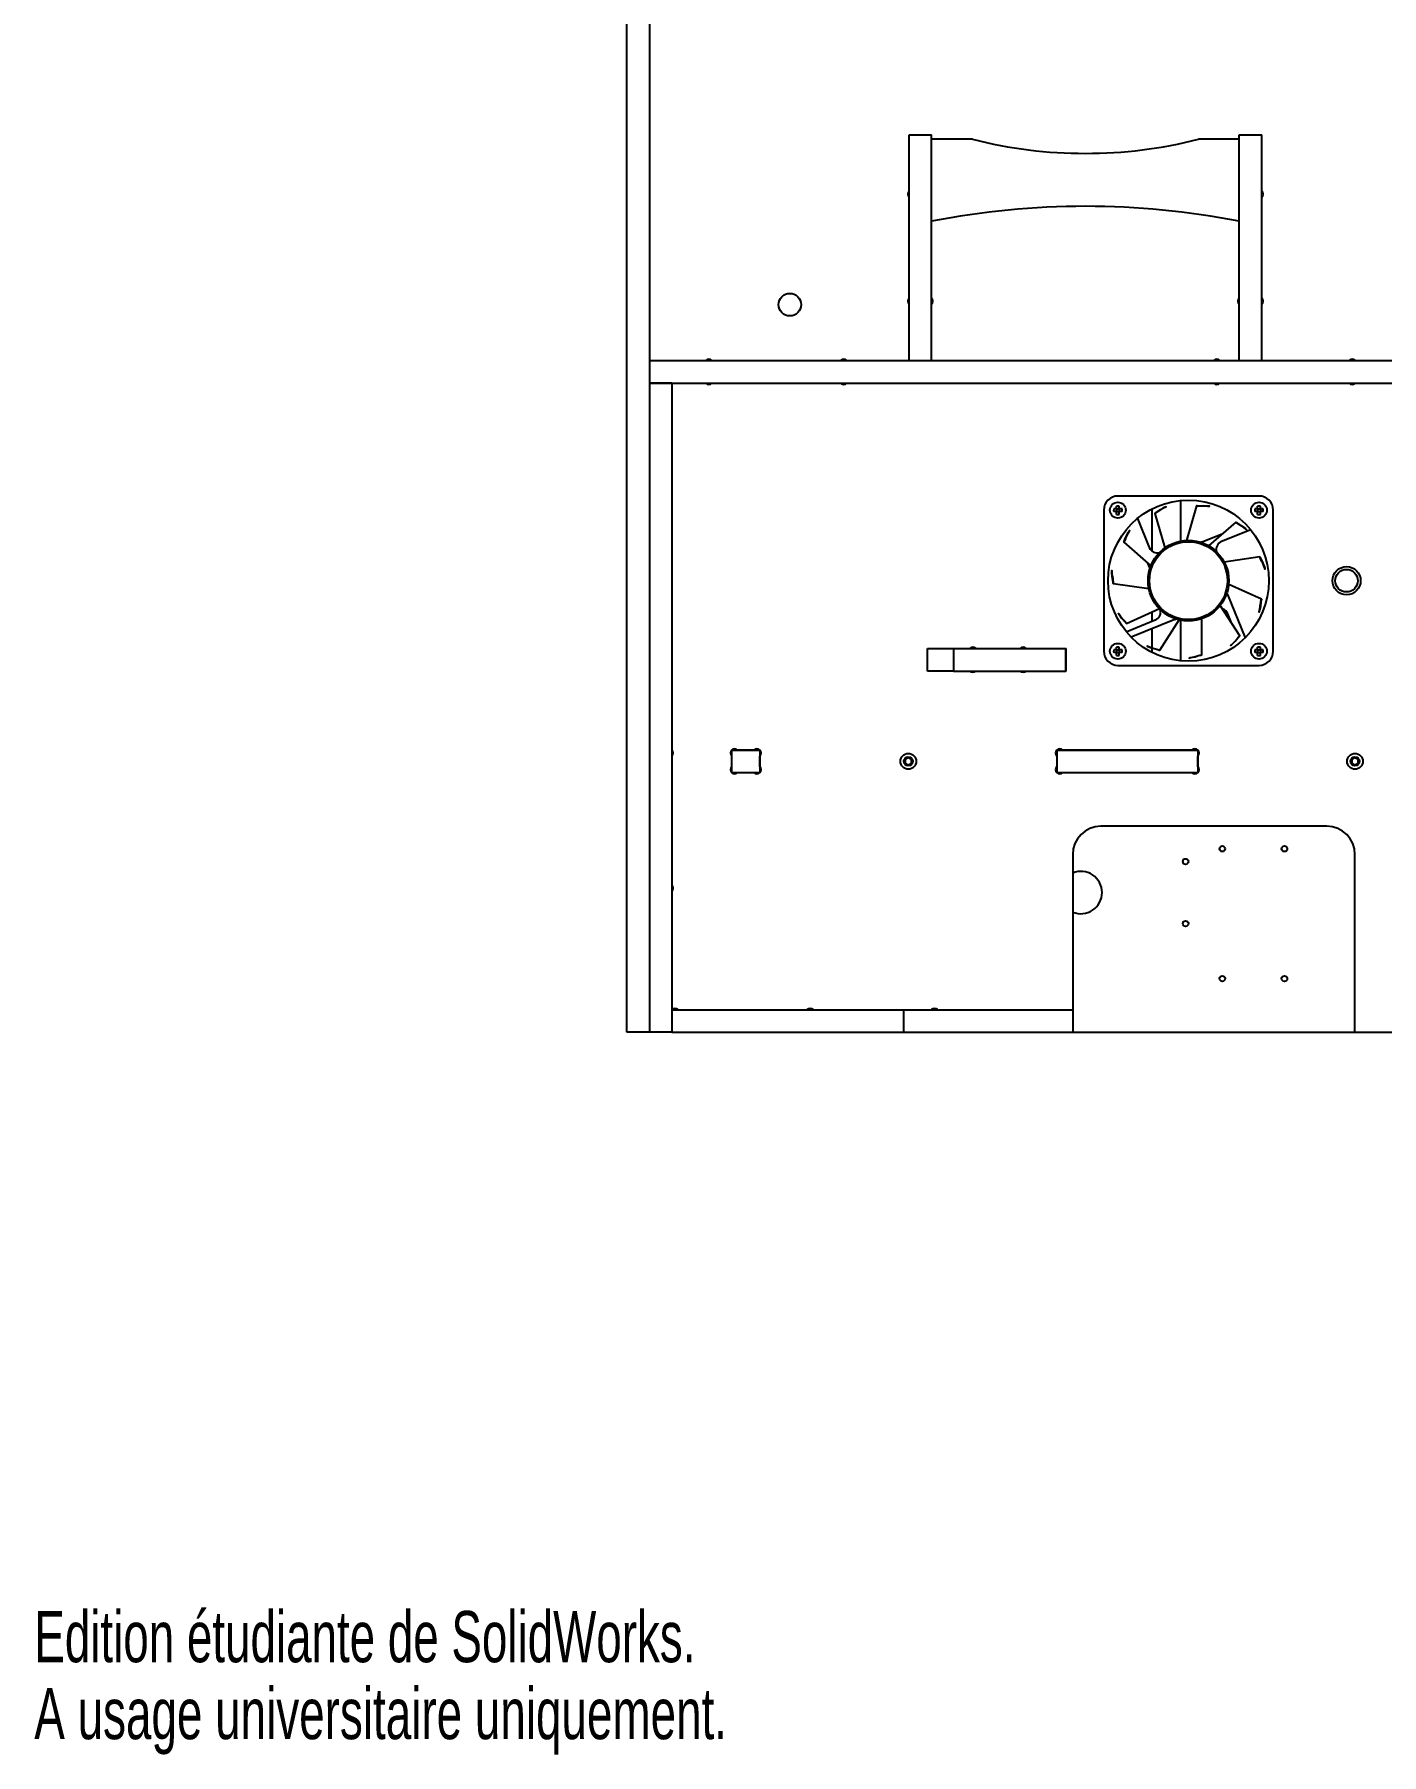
# Model space of a CAD drawing. Extents: x 0 to 145, y 0 to 184.
# Drawn here: x 0 to 95.5, y 0 to 121.9 of the extents above; entities that cross this region are included whole.
import ezdxf
from ezdxf.enums import TextEntityAlignment as Align

# ---------------------------------------------------------------- set-up
doc = ezdxf.new("R2010")
doc.units = 0
doc.linetypes.add('SLD-CONTINUE', pattern=[0])
doc.layers.get('0').update_dxf_attribs({"linetype": 'CONTINUOUS'})

msp = doc.modelspace()

# ---------------------------------------------------------------- linework, layer by layer
at = {"color": 7, "linetype": 'SLD-CONTINUE'}
for p, q in [((41.98, 51.18), (41.98, 131.95)), ((43.58, 131.28), (43.58, 51.18)), ((61.98, 114.78), (63.58, 114.78)), ((61.98, 98.78), (61.98, 114.78)), ((63.58, 98.78), (63.58, 114.78)), ((85.38, 98.78), (85.38, 114.78)), ((85.38, 114.78), (86.98, 114.78)), ((86.98, 98.78), (86.98, 114.78)), ((66.48, 114.46), (63.58, 114.46)), ((85.38, 114.46), (82.48, 114.46)), ((43.58, 98.78), (43.58, 97.18)), ((43.58, 98.78), (97.58, 98.78)), ((45.18, 97.18), (43.58, 97.18)), ((43.58, 97.18), (43.58, 51.18)), ((43.58, 97.18), (97.58, 97.18)), ((45.18, 97.18), (45.18, 51.18)), ((86.78, 89.18), (76.78, 89.18)), ((75.78, 88.18), (75.78, 78.18)), ((76.68, 88.28), (76.49, 88.28)), ((76.68, 88.08), (76.49, 88.08)), ((76.68, 88.28), (76.68, 88.47)), ((76.68, 88.28), (76.88, 88.28)), ((76.68, 88.28), (76.68, 88.08)), ((76.68, 87.88), (76.68, 88.08)), ((76.68, 88.08), (76.88, 88.08)), ((76.88, 88.28), (76.88, 88.47)), ((77.08, 88.28), (76.88, 88.28)), ((76.88, 88.28), (76.88, 88.08)), ((77.08, 88.08), (76.88, 88.08)), ((76.88, 87.88), (76.88, 88.08)), ((79.22, 85.25), (79.22, 88.27)), ((79.4, 87.95), (80.11, 85.5)), ((81.22, 88.85), (81.22, 85.98)), ((81.24, 85.99), (81.24, 88.85)), ((82.35, 88.48), (81.64, 86.03)), ((86.68, 88.28), (86.49, 88.28)), ((86.68, 88.08), (86.49, 88.08)), ((86.68, 88.28), (86.68, 88.47)), ((86.68, 88.28), (86.88, 88.28)), ((86.68, 88.28), (86.68, 88.08)), ((86.68, 87.88), (86.68, 88.08)), ((86.68, 88.08), (86.88, 88.08)), ((86.88, 88.28), (86.88, 88.47)), ((87.08, 88.28), (86.88, 88.28)), ((86.88, 88.28), (86.88, 88.08)), ((87.08, 88.08), (86.88, 88.08)), ((86.88, 87.88), (86.88, 88.08)), ((87.78, 78.18), (87.78, 88.18)), ((78.17, 87.59), (79, 85.52)), ((85.13, 87.33), (83.2, 85.66)), ((86.19, 86.79), (84.13, 85.96)), ((77.2, 85.9), (79.12, 84.23)), ((82.75, 85.94), (84.21, 86.53)), ((79.02, 84.14), (78.91, 84.42)), ((86.84, 84.86), (84.32, 84.5)), ((76.45, 82.99), (78.97, 82.63)), ((86.95, 81.86), (84.63, 82.91)), ((84.54, 82.21), (85.79, 79.13)), ((77.4, 80.14), (79.72, 81.2)), ((79.22, 80.31), (79.22, 80.97)), ((82.72, 77.93), (82.72, 80.48)), ((85.41, 79.27), (84.03, 81.42)), ((84.82, 80.2), (84.56, 80.83)), ((77.37, 79.56), (79.43, 80.4)), ((80.82, 80.42), (77.73, 79.17)), ((79.22, 78.41), (79.22, 79.77)), ((79.74, 78.25), (81.12, 80.4)), ((81.22, 80.37), (81.22, 77.5)), ((81.24, 77.5), (81.24, 80.37)), ((63.28, 76.78), (63.28, 78.38)), ((63.28, 78.38), (65.13, 78.38)), ((65.13, 78.38), (65.13, 76.78)), ((65.13, 78.38), (73.09, 78.38)), ((73.09, 76.78), (73.09, 78.38)), ((73.09, 78.38), (73.12, 78.38)), ((73.12, 76.78), (73.12, 78.38)), ((76.68, 78.28), (76.49, 78.28)), ((76.68, 78.08), (76.49, 78.08)), ((76.68, 78.28), (76.68, 78.47)), ((76.68, 78.28), (76.88, 78.28)), ((76.68, 78.28), (76.68, 78.08)), ((76.68, 77.88), (76.68, 78.08)), ((76.68, 78.08), (76.88, 78.08)), ((76.88, 78.28), (76.88, 78.47)), ((77.08, 78.28), (76.88, 78.28)), ((76.88, 78.28), (76.88, 78.08)), ((77.08, 78.08), (76.88, 78.08)), ((76.88, 77.88), (76.88, 78.08)), ((79.22, 78.08), (79.22, 78.4)), ((86.68, 78.28), (86.49, 78.28)), ((86.68, 78.08), (86.49, 78.08)), ((86.68, 78.28), (86.68, 78.47)), ((86.68, 78.28), (86.88, 78.28)), ((86.68, 78.28), (86.68, 78.08)), ((86.68, 77.88), (86.68, 78.08)), ((86.68, 78.08), (86.88, 78.08)), ((86.88, 78.28), (86.88, 78.47)), ((87.08, 78.28), (86.88, 78.28)), ((86.88, 78.28), (86.88, 78.08)), ((87.08, 78.08), (86.88, 78.08)), ((86.88, 77.88), (86.88, 78.08)), ((76.78, 77.18), (86.78, 77.18)), ((65.13, 76.78), (63.28, 76.78)), ((65.13, 76.78), (73.09, 76.78)), ((73.12, 76.78), (73.09, 76.78)), ((49.41, 71.18), (49.41, 69.58)), ((49.41, 71.18), (51.41, 71.18)), ((49.41, 70.75), (49.41, 70)), ((50.99, 71.18), (49.83, 71.18)), ((51.41, 71.18), (51.41, 69.58)), ((51.41, 70), (51.41, 70.75)), ((72.45, 71.18), (82.45, 71.18)), ((72.45, 71.18), (72.45, 69.58)), ((72.45, 70.75), (72.45, 70)), ((82.02, 71.18), (72.87, 71.18)), ((82.45, 71.18), (82.45, 69.58)), ((82.45, 70), (82.45, 70.75)), ((49.41, 69.58), (51.41, 69.58)), ((49.83, 69.58), (50.99, 69.58)), ((61.93, 70.63), (61.71, 70.5)), ((61.71, 70.5), (61.71, 70.25)), ((61.71, 70.25), (61.93, 70.12)), ((62.15, 70.5), (61.93, 70.63)), ((61.93, 70.12), (62.15, 70.25)), ((62.15, 70.25), (62.15, 70.5)), ((72.45, 69.58), (82.45, 69.58)), ((72.87, 69.58), (82.02, 69.58)), ((93.58, 70.63), (93.36, 70.5)), ((93.36, 70.5), (93.36, 70.25)), ((93.36, 70.25), (93.58, 70.12)), ((93.8, 70.5), (93.58, 70.63)), ((93.58, 70.12), (93.8, 70.25)), ((93.8, 70.25), (93.8, 70.5)), ((91.58, 65.78), (75.58, 65.78)), ((73.58, 63.78), (73.58, 52.78)), ((93.58, 51.18), (93.58, 63.78)), ((45.18, 52.78), (45.18, 51.18)), ((45.18, 52.78), (61.58, 52.78)), ((61.58, 52.78), (61.58, 51.18)), ((61.58, 52.78), (73.58, 52.78)), ((73.58, 52.78), (73.58, 51.18)), ((43.58, 51.18), (41.98, 51.18)), ((45.18, 51.18), (43.58, 51.18)), ((45.18, 51.18), (61.58, 51.18)), ((61.58, 51.18), (73.58, 51.18)), ((73.58, 51.18), (93.58, 51.18)), ((93.58, 51.18), (97.58, 51.18))]:
    msp.add_line(p, q, dxfattribs=at)
for points in [[(76.49, 88.28), (76.48, 88.13), (76.49, 88.08)], [(76.88, 88.47), (76.74, 88.47), (76.68, 88.47)], [(76.68, 87.88), (76.82, 87.88), (76.88, 87.88)], [(77.08, 88.08), (77.08, 88.22), (77.08, 88.28)], [(79.4, 87.95), (79.4, 87.95), (79.4, 87.95), (79.4, 87.95), (79.41, 87.96), (79.44, 87.98), (79.57, 88.07), (79.81, 88.22), (80.07, 88.36), (80.14, 88.4), (80.17, 88.41), (80.19, 88.42), (80.19, 88.42), (80.19, 88.42), (80.2, 88.42), (80.2, 88.42), (80.2, 88.42), (80.2, 88.42), (80.2, 88.42), (80.19, 88.42), (80.19, 88.42), (80.14, 88.4), (79.97, 88.31), (79.81, 88.21), (79.66, 88.11), (79.6, 88.06), (79.52, 88.02), (79.47, 87.98), (79.42, 87.96), (79.41, 87.95), (79.4, 87.95), (79.4, 87.95)], [(82.35, 88.48), (82.35, 88.48), (82.36, 88.48), (82.36, 88.48), (82.37, 88.48), (82.41, 88.48), (82.57, 88.49), (82.85, 88.49), (83.14, 88.46), (83.22, 88.46), (83.26, 88.45), (83.28, 88.45), (83.28, 88.45), (83.28, 88.45), (83.28, 88.45), (83.28, 88.45), (83.28, 88.45), (83.28, 88.45), (83.28, 88.45), (83.28, 88.45), (83.27, 88.45), (83.22, 88.45), (83.03, 88.47), (82.84, 88.48), (82.66, 88.47), (82.59, 88.47), (82.5, 88.47), (82.43, 88.47), (82.38, 88.48), (82.36, 88.48), (82.36, 88.48), (82.35, 88.48)], [(86.49, 88.28), (86.48, 88.13), (86.49, 88.08)], [(86.88, 88.47), (86.74, 88.47), (86.68, 88.47)], [(86.68, 87.88), (86.82, 87.88), (86.88, 87.88)], [(87.08, 88.08), (87.08, 88.22), (87.08, 88.28)], [(77.2, 85.9), (77.2, 85.9), (77.2, 85.9), (77.2, 85.91), (77.2, 85.92), (77.22, 85.95), (77.28, 86.1), (77.4, 86.35), (77.54, 86.61), (77.58, 86.68), (77.6, 86.71), (77.61, 86.73), (77.61, 86.73), (77.61, 86.73), (77.61, 86.73), (77.61, 86.73), (77.61, 86.73), (77.61, 86.73), (77.61, 86.73), (77.61, 86.73), (77.61, 86.72), (77.58, 86.68), (77.49, 86.52), (77.4, 86.35), (77.33, 86.18), (77.3, 86.11), (77.27, 86.03), (77.24, 85.97), (77.21, 85.92), (77.2, 85.91), (77.2, 85.9), (77.2, 85.9)], [(85.13, 87.33), (85.13, 87.33), (85.13, 87.33), (85.13, 87.33), (85.14, 87.32), (85.18, 87.3), (85.31, 87.22), (85.55, 87.07), (85.79, 86.89), (85.84, 86.84), (85.87, 86.81), (85.89, 86.8), (85.89, 86.8), (85.89, 86.8), (85.89, 86.8), (85.89, 86.8), (85.89, 86.8), (85.89, 86.8), (85.89, 86.8), (85.89, 86.8), (85.88, 86.81), (85.85, 86.83), (85.7, 86.95), (85.54, 87.06), (85.39, 87.15), (85.32, 87.19), (85.25, 87.24), (85.19, 87.28), (85.15, 87.31), (85.14, 87.32), (85.13, 87.33), (85.13, 87.33)], [(86.84, 84.86), (86.84, 84.86), (86.84, 84.86), (86.85, 84.85), (86.85, 84.85), (86.87, 84.81), (86.94, 84.67), (87.05, 84.41), (87.16, 84.13), (87.18, 84.06), (87.19, 84.02), (87.2, 84.01), (87.2, 84), (87.2, 84), (87.2, 84), (87.2, 84), (87.2, 84), (87.2, 84), (87.2, 84), (87.2, 84), (87.19, 84.01), (87.18, 84.06), (87.11, 84.24), (87.04, 84.41), (86.96, 84.57), (86.93, 84.64), (86.89, 84.72), (86.87, 84.78), (86.85, 84.84), (86.84, 84.85), (86.84, 84.86), (86.84, 84.86)], [(76.45, 82.99), (76.45, 82.99), (76.45, 82.99), (76.45, 83), (76.45, 83), (76.44, 83.04), (76.41, 83.2), (76.37, 83.48), (76.35, 83.78), (76.35, 83.85), (76.35, 83.89), (76.35, 83.91), (76.35, 83.91), (76.35, 83.91), (76.35, 83.91), (76.35, 83.91), (76.35, 83.91), (76.35, 83.91), (76.35, 83.91), (76.35, 83.91), (76.35, 83.9), (76.35, 83.86), (76.36, 83.66), (76.39, 83.48), (76.42, 83.3), (76.43, 83.22), (76.44, 83.13), (76.45, 83.07), (76.45, 83.01), (76.45, 83), (76.45, 82.99), (76.45, 82.99)], [(86.95, 81.86), (86.95, 81.86), (86.95, 81.85), (86.95, 81.85), (86.95, 81.84), (86.94, 81.8), (86.92, 81.64), (86.88, 81.36), (86.82, 81.08), (86.8, 81), (86.79, 80.97), (86.78, 80.95), (86.78, 80.94), (86.78, 80.94), (86.78, 80.94), (86.78, 80.94), (86.78, 80.94), (86.78, 80.94), (86.78, 80.94), (86.78, 80.94), (86.78, 80.95), (86.8, 81), (86.84, 81.19), (86.87, 81.37), (86.89, 81.55), (86.9, 81.63), (86.92, 81.71), (86.93, 81.78), (86.94, 81.83), (86.94, 81.85), (86.95, 81.85), (86.95, 81.86)], [(77.4, 80.14), (77.4, 80.14), (77.4, 80.14), (77.39, 80.14), (77.39, 80.15), (77.36, 80.18), (77.25, 80.3), (77.07, 80.51), (76.89, 80.75), (76.85, 80.81), (76.83, 80.84), (76.82, 80.86), (76.82, 80.86), (76.82, 80.86), (76.82, 80.86), (76.82, 80.86), (76.82, 80.86), (76.82, 80.86), (76.82, 80.86), (76.82, 80.86), (76.82, 80.85), (76.85, 80.81), (76.96, 80.66), (77.08, 80.51), (77.2, 80.38), (77.25, 80.32), (77.31, 80.25), (77.35, 80.2), (77.39, 80.16), (77.39, 80.15), (77.4, 80.14), (77.4, 80.14)], [(85.41, 79.27), (85.41, 79.27), (85.41, 79.27), (85.41, 79.27), (85.4, 79.26), (85.38, 79.23), (85.28, 79.11), (85.09, 78.89), (84.88, 78.68), (84.83, 78.63), (84.8, 78.61), (84.78, 78.6), (84.78, 78.59), (84.78, 78.59), (84.78, 78.59), (84.78, 78.59), (84.78, 78.59), (84.78, 78.59), (84.78, 78.59), (84.78, 78.59), (84.79, 78.6), (84.82, 78.63), (84.96, 78.77), (85.09, 78.9), (85.2, 79.04), (85.25, 79.1), (85.31, 79.17), (85.35, 79.22), (85.39, 79.26), (85.4, 79.27), (85.41, 79.27), (85.41, 79.27)], [(76.49, 78.28), (76.48, 78.13), (76.49, 78.08)], [(76.88, 78.47), (76.74, 78.47), (76.68, 78.47)], [(77.08, 78.08), (77.08, 78.22), (77.08, 78.28)], [(79.74, 78.25), (79.74, 78.25), (79.74, 78.25), (79.73, 78.25), (79.72, 78.25), (79.68, 78.26), (79.53, 78.31), (79.26, 78.38), (78.98, 78.49), (78.91, 78.52), (78.88, 78.54), (78.86, 78.54), (78.86, 78.54), (78.86, 78.55), (78.86, 78.55), (78.86, 78.55), (78.86, 78.55), (78.86, 78.55), (78.86, 78.55), (78.86, 78.55), (78.87, 78.54), (78.91, 78.52), (79.09, 78.45), (79.27, 78.39), (79.44, 78.35), (79.52, 78.33), (79.6, 78.3), (79.66, 78.28), (79.72, 78.26), (79.73, 78.26), (79.73, 78.25), (79.74, 78.25)], [(86.49, 78.28), (86.48, 78.13), (86.49, 78.08)], [(86.88, 78.47), (86.74, 78.47), (86.68, 78.47)], [(87.08, 78.08), (87.08, 78.22), (87.08, 78.28)], [(76.68, 77.88), (76.82, 77.88), (76.88, 77.88)], [(82.72, 77.93), (82.72, 77.93), (82.72, 77.93), (82.72, 77.93), (82.71, 77.92), (82.67, 77.91), (82.52, 77.86), (82.25, 77.78), (81.96, 77.72), (81.89, 77.71), (81.85, 77.7), (81.83, 77.7), (81.83, 77.7), (81.83, 77.7), (81.82, 77.7), (81.82, 77.7), (81.82, 77.7), (81.82, 77.7), (81.82, 77.7), (81.83, 77.7), (81.84, 77.7), (81.88, 77.71), (82.07, 77.75), (82.25, 77.79), (82.42, 77.85), (82.5, 77.87), (82.58, 77.9), (82.65, 77.91), (82.7, 77.93), (82.71, 77.93), (82.72, 77.93), (82.72, 77.93)], [(86.68, 77.88), (86.82, 77.88), (86.88, 77.88)]]:
    msp.add_lwpolyline(points, dxfattribs=at)
for centre, radius in [((53.53, 102.74), 0.8), ((81.78, 83.18), 5.7), ((76.78, 88.18), 0.56), ((86.78, 88.18), 0.56), ((81.78, 83.18), 2.86), ((81.78, 83.18), 2.76), ((92.98, 83.18), 1), ((92.98, 83.18), 0.8), ((76.78, 78.18), 0.56), ((86.78, 78.18), 0.56), ((61.93, 70.38), 0.56), ((93.58, 70.38), 0.56), ((61.93, 70.38), 0.31), ((93.58, 70.38), 0.31), ((81.58, 63.28), 0.2), ((84.18, 64.18), 0.2), ((88.58, 64.18), 0.2), ((81.58, 58.88), 0.2), ((84.18, 54.98), 0.2), ((88.58, 54.98), 0.2)]:
    msp.add_circle(centre, radius, dxfattribs=at)
for centre, radius, start, end in [((74.48, 145.96), 32.5, 255.75, 284.25), ((62.19, 110.57), 0.3, 135, 225), ((74.48, 53.15), 56.56, 78.8892, 101.1108), ((86.77, 110.57), 0.3, 315, 45), ((62.19, 102.99), 0.3, 135, 225), ((63.37, 102.99), 0.3, 315, 45), ((85.59, 102.99), 0.3, 135, 225), ((86.77, 102.99), 0.3, 315, 45), ((47.79, 98.57), 0.3, 45, 135), ((57.37, 98.57), 0.3, 45, 135), ((83.79, 98.57), 0.3, 45, 135), ((93.37, 98.57), 0.3, 45, 135), ((47.79, 97.39), 0.3, 225, 315), ((57.37, 97.39), 0.3, 225, 315), ((83.79, 97.39), 0.3, 225, 315), ((93.37, 97.39), 0.3, 225, 315), ((76.78, 88.18), 1, 90, 180), ((86.78, 88.18), 1, 0, 90), ((79.56, 85.75), 0.6, 202, 287.3341), ((82.52, 86.5), 0.6, 280.9821, 292), ((84.35, 85.4), 0.6, 112, 197.3341), ((78.46, 83.92), 0.6, 10.9821, 22), ((79.21, 80.95), 0.6, 292, 17.3341), ((84.01, 80.61), 0.6, 22, 72.4016), ((81.04, 79.86), 0.6, 100.9821, 112), ((66.49, 78.17), 0.3, 45, 135), ((70.07, 78.17), 0.3, 45, 135), ((76.78, 78.18), 1, 180, 270), ((86.78, 78.18), 1, 270, 0), ((66.49, 76.99), 0.3, 225, 315), ((70.07, 76.99), 0.3, 225, 315), ((44.97, 70.97), 0.3, 315, 45), ((49.62, 70.97), 0.3, 45, 225), ((51.2, 70.97), 0.3, 315, 135), ((72.66, 70.97), 0.3, 45, 225), ((82.24, 70.97), 0.3, 315, 135), ((49.62, 69.79), 0.3, 135, 315), ((51.2, 69.79), 0.3, 225, 45), ((72.66, 69.79), 0.3, 135, 315), ((82.24, 69.79), 0.3, 225, 45), ((75.58, 63.78), 2, 90, 180), ((91.58, 63.78), 2, 0, 90), ((74.16, 61.08), 1.5, 0, 112.8499), ((44.97, 61.39), 0.3, 315, 45), ((74.16, 61.08), 1.5, 247.1501, 0), ((45.39, 52.57), 0.3, 45, 135), ((54.97, 52.57), 0.3, 45, 135), ((63.79, 52.57), 0.3, 45, 135)]:
    msp.add_arc(centre, radius, start, end, dxfattribs=at)

# ---------------------------------------------------------------- texts
at = {"color": 7, "linetype": 'CONTINUOUS'}
for s, width, p in [('Edition étudiante de SolidWorks.', 0.667188, (0, 5.45)), ('A usage universitaire uniquement.', 0.668182, (0, 0))]:
    msp.add_text(s, height=3.633, dxfattribs=dict(at, width=width)).set_placement(p, align=Align.BOTTOM_LEFT)

doc.saveas('drawing.dxf')
